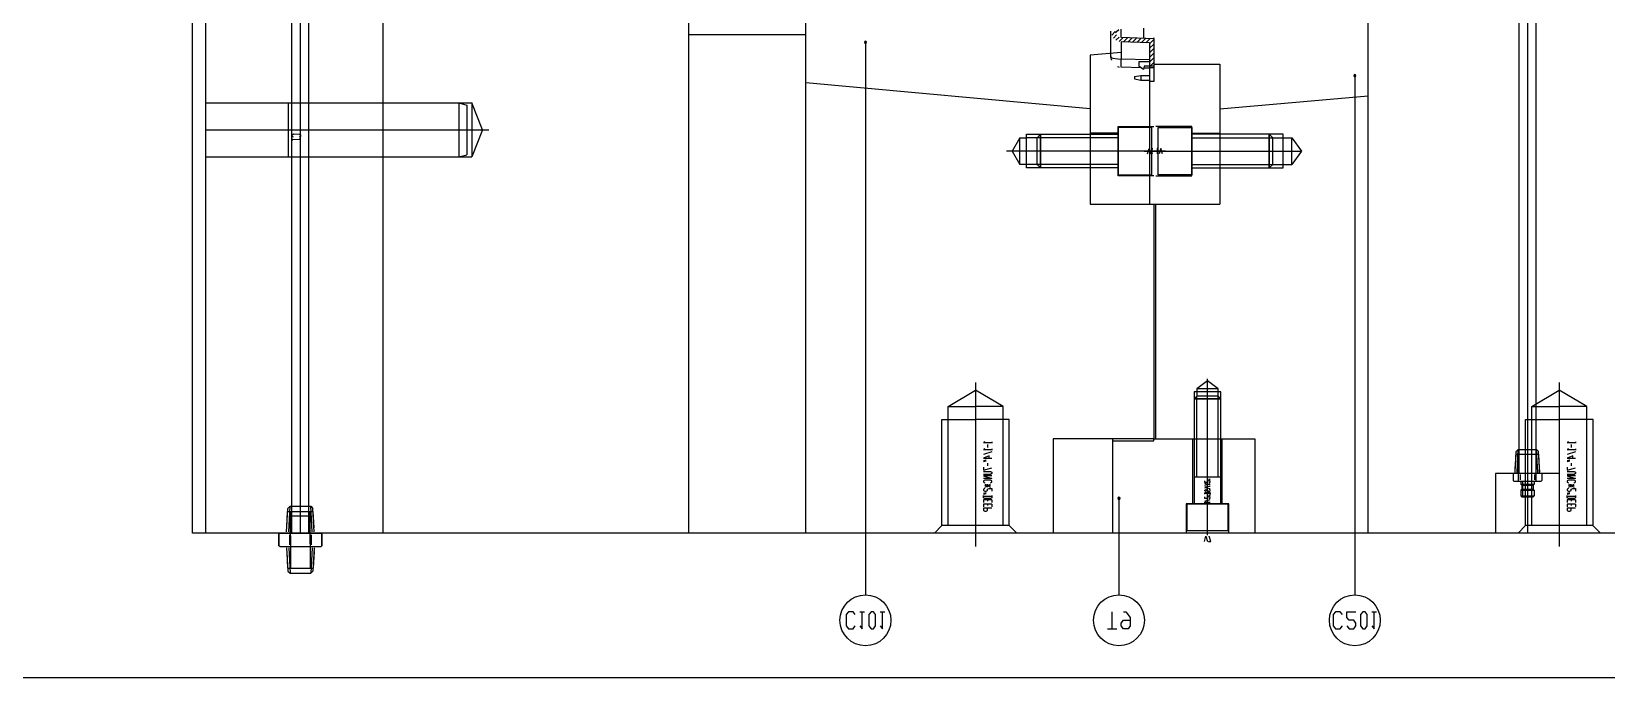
# Model space of a CAD drawing. Header units: millimetres. Extents: x -1 to 1014, y -756 to 757.
# Drawn here: x 357.1 to 556.4, y 11.3 to 93.1 of the extents above; entities that cross this region are included whole.
import ezdxf

# ---------------------------------------------------------------- set-up
doc = ezdxf.new("R2010")
doc.units = ezdxf.units.MM

# ---------------------------------------------------------------- blocks, each defined once
blk = doc.blocks.new('blockName2')
for points in [[(10.0392, 11.2879), (1013.96, 11.2879), (1013.96, 756.712), (10.0392, 756.712), (10.0392, 11.2879)], [(526.255, 29.578), (526.264, 385.682)], [(546.397, 279.881), (546.397, 29.578)], [(547.472, 280.955), (547.472, 37.0978)], [(545.323, 278.806), (545.323, 37.0978)], [(377.481, 29.578), (377.481, 203.965)], [(379.186, 29.578), (379.186, 203.965)], [(401.611, 29.578), (401.611, 137.004)], [(440.285, 29.578), (440.285, 134.05)], [(455.088, 29.578), (455.088, 134.856)], [(390.063, 29.578), (390.063, 133.11)], [(391.137, 29.578), (391.137, 133.11)], [(392.211, 29.578), (392.211, 133.11)], [(440.285, 92.6908), (455.088, 92.6908)], [(493.678, 89.9008), (493.678, 93.1157)], [(494.236, 93.0507), (493.791, 92.6055)], [(494.401, 92.628), (494.013, 92.2409)], [(494.262, 92.8792), (494.341, 93.0308)], [(494.725, 92.3649), (494.329, 91.9693)], [(494.341, 93.0308), (494.69, 93.3077)], [(495.238, 92.2907), (494.748, 91.8005)], [(494.984, 92.2986), (494.984, 93.3759)], [(498.585, 91.6283), (494.993, 91.7537)], [(494.993, 91.7537), (494.993, 89.578)], [(494.993, 91.7537), (494.993, 90.4109)], [(499.13, 92.1548), (495.012, 92.2986)], [(495.806, 92.2708), (495.279, 91.7437)], [(496.374, 92.251), (495.847, 91.7239)], [(496.941, 92.2312), (496.414, 91.7041)], [(497.509, 92.2114), (496.982, 91.6843)], [(498.077, 92.1916), (497.55, 91.6644)], [(497.862, 92.1991), (497.862, 93.5063)], [(498.644, 92.1717), (498.117, 91.6446)], [(499.13, 92.0697), (498.585, 91.5245)], [(499.13, 92.2824), (499.089, 92.1562)], [(499.13, 92.1548), (499.13, 86.7339)], [(462.638, 91.567), (462.638, 91.4327)], [(462.638, 91.4327), (462.638, 21.7526)], [(494.993, 90.4109), (491.073, 90.0679)], [(491.073, 90.0679), (491.073, 71.2056)], [(493.678, 89.9008), (493.743, 89.787)], [(493.68, 89.82), (493.678, 89.9008)], [(493.678, 89.8966), (493.68, 89.8174)], [(493.678, 89.8916), (493.682, 89.7867)], [(493.682, 89.7867), (493.696, 89.6712)], [(493.743, 89.787), (493.928, 89.6945)], [(493.928, 89.6945), (494.584, 89.592)], [(498.585, 91.6283), (498.585, 86.7339)], [(499.13, 91.4822), (498.585, 90.937)], [(499.13, 90.8947), (498.585, 90.3495)], [(499.13, 90.3071), (498.585, 89.762)], [(499.13, 89.7196), (498.585, 89.1744)], [(493.696, 89.6712), (493.734, 89.5119)], [(493.734, 89.5119), (493.747, 89.4711)], [(493.747, 89.4711), (493.757, 89.4435)], [(494.527, 88.6386), (494.649, 88.5913)], [(494.584, 89.592), (494.993, 89.578)], [(494.651, 88.5936), (494.643, 88.6022)], [(494.661, 88.5891), (494.651, 88.5911)], [(494.652, 88.5926), (494.743, 88.5702)], [(494.983, 89.1771), (494.993, 89.578)], [(494.993, 88.5387), (494.983, 89.1771)], [(498.585, 89.4928), (494.993, 89.578)], [(497.55, 88.4494), (494.993, 88.5387)], [(498.585, 89.2112), (497.222, 89.2112)], [(497.222, 89.2112), (497.222, 88.666)], [(497.832, 88.2633), (497.222, 88.666)], [(497.903, 88.666), (497.832, 88.2633)], [(498.585, 88.4133), (497.895, 88.4373)], [(499.13, 88.666), (497.903, 88.666)], [(498.585, 88.5297), (499.13, 88.5297)], [(499.13, 89.1321), (498.664, 88.666)], [(499.13, 88.9397), (507.455, 88.9397)], [(507.455, 88.9397), (507.455, 71.2056)], [(491.064, 83.291), (455.088, 86.5699)], [(496.677, 87.3578), (497.49, 87.5012)], [(496.677, 87.3578), (496.677, 87.064)], [(496.677, 87.064), (497.49, 86.9206)], [(497.49, 87.5012), (498.585, 87.5108)], [(497.49, 87.5012), (497.49, 86.9206)], [(497.49, 86.9206), (498.585, 86.9111)], [(498.585, 86.7339), (498.585, 71.2056)], [(499.13, 86.7339), (498.585, 86.7339)], [(524.556, 87.3373), (524.556, 87.203)], [(524.556, 87.203), (524.556, 21.7526)], [(379.186, 84.0161), (412.851, 84.0161)], [(389.593, 84.0161), (389.593, 77.1946)], [(411.186, 84.0161), (411.186, 77.1946)], [(411.186, 84.0161), (412.206, 83.7406)], [(412.206, 83.7406), (412.206, 77.4701)], [(412.851, 84.0161), (412.851, 77.1946)], [(414.194, 80.6054), (412.851, 84.0161)], [(507.465, 83.291), (526.257, 84.9352)], [(379.186, 80.6054), (414.999, 80.6054)], [(390.261, 79.689), (390.081, 79.7932), (390.081, 79.9954), (390.261, 80.0934), (390.977, 80.0809), (391.156, 79.9766), (391.156, 79.7744), (390.977, 79.6765)], [(414.194, 80.6054), (412.851, 77.1946)], [(484.792, 75.788), (483.022, 75.7881), (483.022, 80.0516), (484.792, 80.0515), (484.792, 75.788)], [(494.598, 75.788), (484.792, 75.788), (484.366, 76.2143), (484.366, 79.6251), (484.792, 80.0515), (494.598, 80.0515)], [(484.792, 75.788), (484.792, 80.0515)], [(494.598, 80.1857), (491.064, 80.1857)], [(499.13, 74.801), (494.598, 74.801), (494.598, 81.0384), (499.13, 81.0384)], [(494.598, 74.9353), (498.861, 74.9353), (498.861, 80.9041), (494.598, 80.9041), (494.598, 74.9353)], [(499.398, 74.801), (503.93, 74.801), (503.93, 81.0384), (499.398, 81.0384)], [(503.93, 74.9353), (499.667, 74.9353), (499.667, 80.9041), (503.93, 80.9041), (503.93, 74.9353)], [(503.93, 80.1857), (507.465, 80.1857)], [(503.93, 75.788), (513.736, 75.788), (514.163, 76.2143), (514.163, 79.6251), (513.736, 80.0515), (503.93, 80.0515)], [(513.736, 75.788), (515.507, 75.7881), (515.507, 80.0516), (513.736, 80.0515), (513.736, 75.788)], [(513.736, 75.788), (513.736, 80.0515)], [(390.081, 79.4899), (390.081, 79.2877)], [(390.977, 79.4743), (391.156, 79.37), (390.081, 79.3888)], [(500.62, 77.9197), (480.484, 77.9197)], [(482.182, 79.6253), (481.202, 77.9197)], [(481.202, 77.9197), (482.182, 76.2143)], [(482.182, 76.2143), (482.182, 79.6253)], [(482.182, 79.6253), (483.022, 79.6253)], [(484.366, 79.6251), (483.022, 79.6253)], [(494.598, 79.6251), (484.366, 79.6251)], [(497.909, 77.9197), (517.807, 77.9197)], [(498.324, 77.584), (498.525, 78.2554), (498.727, 77.584)], [(498.861, 77.6959), (498.928, 77.584), (498.928, 78.2554)], [(498.861, 78.2554), (498.995, 78.2554)], [(499.667, 78.2554), (499.533, 78.2554)], [(499.667, 77.6959), (499.6, 77.584), (499.6, 78.2554)], [(500.205, 77.584), (500.003, 78.2554), (499.802, 77.584)], [(503.93, 79.6251), (514.163, 79.6251)], [(514.163, 79.6251), (515.506, 79.6253)], [(515.506, 79.6253), (516.575, 79.6253)], [(516.575, 76.2143), (516.575, 79.6253)], [(516.575, 79.6253), (517.807, 77.9197)], [(517.807, 77.9197), (516.575, 76.2143)], [(379.186, 77.1946), (412.851, 77.1946)], [(411.186, 77.1946), (412.206, 77.4701)], [(483.022, 76.2143), (482.182, 76.2143)], [(484.366, 76.2143), (483.022, 76.2143)], [(494.598, 76.2143), (484.366, 76.2143)], [(503.93, 76.2143), (514.163, 76.2143)], [(514.163, 76.2143), (515.507, 76.2143)], [(515.507, 76.2143), (516.575, 76.2143)], [(491.073, 71.2056), (507.455, 71.2056)], [(499.13, 71.2056), (499.13, 41.5157)], [(499.398, 41.5157), (499.398, 71.2056)], [(476.573, 48.6335), (476.573, 27.877)], [(507.281, 46.9005), (507.281, 47.8404), (505.917, 48.8251), (504.552, 47.8404), (504.552, 46.9005)], [(507.281, 47.8404), (504.552, 47.8404)], [(505.917, 29.578), (505.917, 49.0937)], [(505.917, 35.943), (505.917, 49.0937)], [(550.426, 48.6335), (550.426, 27.877)], [(473.088, 43.0339), (473.088, 45.6088), (476.573, 47.6818)], [(480.058, 43.0339), (480.058, 45.6088), (476.573, 47.6818)], [(507.622, 46.5594), (507.622, 47.4376), (504.211, 47.4376), (504.211, 46.5594), (507.622, 46.5594)], [(507.622, 33.2573), (507.622, 46.5594), (507.281, 46.9005), (504.552, 46.9005), (504.211, 46.5594), (504.211, 33.2573)], [(507.622, 46.5594), (504.211, 46.5594)], [(504.552, 36.6681), (504.552, 46.9005)], [(507.281, 36.6681), (507.281, 46.9005)], [(546.941, 43.0339), (546.941, 45.6088), (550.426, 47.6818)], [(553.91, 43.0339), (553.91, 45.6088), (550.426, 47.6818)], [(472.308, 30.5166), (472.308, 43.9463), (476.573, 43.9463)], [(473.088, 45.6088), (476.573, 45.6088)], [(480.058, 45.6088), (476.573, 45.6088)], [(480.838, 30.5166), (480.838, 43.9463), (476.573, 43.9463)], [(546.161, 30.5166), (546.161, 43.9463), (550.426, 43.9463)], [(546.941, 45.6088), (550.426, 45.6088)], [(553.91, 45.6088), (550.426, 45.6088)], [(554.691, 30.5166), (554.691, 43.9463), (550.426, 43.9463)], [(473.088, 30.518), (473.088, 43.0339)], [(480.058, 30.518), (480.058, 43.0339)], [(546.941, 30.518), (546.941, 43.0339)], [(553.91, 30.518), (553.91, 43.0339)], [(477.734, 41.1252), (477.555, 41.0357), (478.629, 41.0357)], [(477.734, 40.23), (477.555, 40.1405), (478.629, 40.1405)], [(478.629, 39.8719), (477.555, 39.5138)], [(478.092, 40.7671), (478.092, 40.409)], [(478.629, 41.1252), (478.629, 40.9462)], [(478.629, 40.23), (478.629, 40.0509)], [(486.373, 41.5157), (486.373, 29.578)], [(499.13, 41.5157), (486.373, 41.5157)], [(493.877, 41.5157), (493.877, 29.578)], [(493.877, 41.2472), (499.13, 41.2472)], [(499.13, 41.5157), (511.887, 41.5157)], [(499.13, 41.2472), (499.13, 41.5157)], [(504.077, 33.2573), (504.077, 41.5157)], [(507.756, 33.2573), (507.756, 41.5157)], [(511.887, 41.5157), (511.887, 29.578)], [(544.846, 37.2676), (544.983, 39.8939)], [(544.983, 39.8939), (545.234, 40.1323)], [(545.084, 37.2551), (545.235, 40.1323)], [(545.234, 40.1323), (547.56, 40.1323)], [(547.711, 37.2551), (547.56, 40.1323)], [(547.56, 40.1323), (547.811, 39.8939)], [(547.949, 37.2676), (547.811, 39.8939)], [(551.587, 41.1252), (551.408, 41.0357), (552.482, 41.0357)], [(551.587, 40.23), (551.408, 40.1405), (552.482, 40.1405)], [(552.482, 39.8719), (551.408, 39.5138)], [(551.945, 40.7671), (551.945, 40.409)], [(552.482, 41.1252), (552.482, 40.9462)], [(552.482, 40.23), (552.482, 40.0509)], [(478.271, 38.9767), (478.271, 39.3348), (477.555, 39.0662), (478.629, 39.0662)], [(477.913, 38.7976), (477.555, 38.7081)], [(477.555, 38.6186), (477.913, 38.7081)], [(477.555, 37.9024), (477.555, 37.5443), (478.629, 37.8129)], [(478.092, 38.4395), (478.092, 38.0815)], [(544.862, 37.6951), (544.959, 39.5414)], [(544.959, 39.5414), (547.835, 39.5414)], [(545.276, 36.1635), (545.276, 39.5414)], [(547.518, 36.1635), (547.518, 39.5414)], [(547.932, 37.6951), (547.835, 39.5414)], [(552.124, 38.9767), (552.124, 39.3348), (551.408, 39.0662), (552.482, 39.0662)], [(551.766, 38.7976), (551.408, 38.7081)], [(551.408, 38.6186), (551.766, 38.7081)], [(551.408, 37.9024), (551.408, 37.5443), (552.482, 37.8129)], [(551.945, 38.4395), (551.945, 38.0815)], [(477.555, 37.3653), (478.45, 37.3653), (478.629, 37.2758), (478.629, 37.0967), (478.45, 37.0072), (477.555, 37.0072)], [(478.629, 36.8282), (477.555, 36.8282), (478.629, 36.4701), (477.555, 36.4701)], [(478.45, 35.9329), (478.629, 36.0225), (478.629, 36.2015), (478.45, 36.291), (477.734, 36.291), (477.555, 36.2015), (477.555, 36.0225), (477.734, 35.9329)], [(507.622, 36.6681), (504.211, 36.6681)], [(506.14, 35.9654), (506.252, 36.0213), (506.252, 36.1332), (506.14, 36.1892), (506.028, 36.1892), (505.917, 36.1332), (505.917, 36.0213), (505.805, 35.9654), (505.581, 35.9654), (505.581, 36.1892)], [(506.252, 36.413), (506.028, 36.357)], [(506.028, 36.3011), (506.252, 36.357)], [(542.369, 37.0978), (542.369, 29.578)], [(550.426, 37.0978), (542.369, 37.0978)], [(544.592, 37.0544), (544.592, 36.2346)], [(544.663, 36.1635), (544.592, 36.2346)], [(544.663, 36.1635), (548.131, 36.1635)], [(544.862, 37.1218), (544.862, 37.6951)], [(545.495, 36.9834), (545.495, 36.3056)], [(545.556, 36.1635), (545.556, 35.7766)], [(545.829, 34.141), (545.829, 36.1635)], [(546.966, 34.141), (546.966, 36.1635)], [(547.239, 36.1635), (547.239, 35.7766)], [(547.3, 36.9834), (547.3, 36.3056)], [(547.932, 37.1218), (547.932, 37.6951)], [(548.131, 36.1635), (548.202, 36.2346)], [(548.202, 37.0544), (548.202, 36.2346)], [(550.426, 37.0978), (550.426, 29.578)], [(551.408, 37.3653), (552.303, 37.3653), (552.482, 37.2758), (552.482, 37.0967), (552.303, 37.0072), (551.408, 37.0072)], [(552.482, 36.8282), (551.408, 36.8282), (552.482, 36.4701), (551.408, 36.4701)], [(552.303, 35.9329), (552.482, 36.0225), (552.482, 36.2015), (552.303, 36.291), (551.587, 36.291), (551.408, 36.2015), (551.408, 36.0225), (551.587, 35.9329)], [(477.734, 35.2168), (477.555, 35.1272), (477.555, 34.9482), (477.734, 34.8587), (477.913, 34.8587), (478.092, 34.9482), (478.092, 35.1272), (478.271, 35.2168), (478.629, 35.2168), (478.629, 34.8587)], [(477.913, 34.6796), (477.555, 34.5901)], [(477.555, 34.5006), (477.913, 34.5901)], [(478.629, 34.3215), (478.629, 34.053), (478.45, 33.9635), (477.734, 33.9635), (477.555, 34.053), (477.555, 34.3215)], [(477.555, 34.232), (478.629, 34.232)], [(477.734, 35.3958), (478.45, 35.7539)], [(477.734, 35.7539), (478.45, 35.3958)], [(478.45, 35.5748), (477.734, 35.5748)], [(478.092, 35.3958), (478.092, 35.7539)], [(505.581, 35.6297), (506.252, 35.8535)], [(506.252, 35.6297), (505.581, 35.8535)], [(506.252, 35.1821), (505.581, 35.294), (505.917, 35.3499), (505.581, 35.4059), (506.252, 35.5178)], [(505.693, 34.8464), (505.581, 34.9023), (505.581, 35.0142), (505.693, 35.0702), (506.14, 34.8464), (506.252, 34.9023), (506.252, 35.0142), (506.14, 35.0702)], [(505.581, 34.5106), (505.581, 34.6785), (505.693, 34.7345), (505.805, 34.7345), (505.917, 34.6785), (505.917, 34.5666)], [(506.252, 34.5666), (505.581, 34.5666)], [(506.14, 33.9511), (506.252, 34.0071), (506.252, 34.119), (506.14, 34.1749), (506.028, 34.1749), (505.917, 34.119), (505.917, 34.0071), (505.805, 33.9511), (505.581, 33.9511), (505.581, 34.1749)], [(505.917, 34.6785), (506.028, 34.7345), (506.14, 34.7345), (506.252, 34.6785), (506.252, 34.5106)], [(506.252, 34.3987), (506.028, 34.3428)], [(506.028, 34.2868), (506.252, 34.3428)], [(545.556, 35.7766), (545.693, 35.6401)], [(545.556, 35.7766), (547.239, 35.7766)], [(545.556, 34.9872), (545.693, 35.1238)], [(545.556, 34.9872), (545.556, 34.2776)], [(545.556, 34.9872), (547.239, 34.9872)], [(545.556, 34.2776), (545.693, 34.141)], [(545.556, 34.2776), (547.239, 34.2776)], [(545.688, 35.6401), (545.688, 35.1238)], [(545.693, 35.6401), (547.102, 35.6401)], [(545.693, 35.1238), (547.102, 35.1238)], [(545.693, 34.141), (547.102, 34.141)], [(547.239, 35.7766), (547.102, 35.6401)], [(547.239, 34.9872), (547.102, 35.1238)], [(547.239, 34.2776), (547.102, 34.141)], [(547.107, 35.6401), (547.107, 35.1238)], [(547.239, 34.9872), (547.239, 34.2776)], [(551.587, 35.2168), (551.408, 35.1272), (551.408, 34.9482), (551.587, 34.8587), (551.766, 34.8587), (551.945, 34.9482), (551.945, 35.1272), (552.124, 35.2168), (552.482, 35.2168), (552.482, 34.8587)], [(551.766, 34.6796), (551.408, 34.5901)], [(551.408, 34.5006), (551.766, 34.5901)], [(552.482, 34.3215), (552.482, 34.053), (552.303, 33.9635), (551.587, 33.9635), (551.408, 34.053), (551.408, 34.3215)], [(551.408, 34.232), (552.482, 34.232)], [(551.587, 35.3958), (552.303, 35.7539)], [(551.587, 35.7539), (552.303, 35.3958)], [(552.303, 35.5748), (551.587, 35.5748)], [(551.945, 35.3958), (551.945, 35.7539)], [(389.391, 29.7379), (389.546, 32.6925)], [(389.41, 30.2188), (389.519, 32.296)], [(389.519, 32.296), (392.755, 32.296)], [(389.546, 32.6925), (389.829, 32.9607)], [(389.66, 29.7238), (389.829, 32.9607)], [(389.829, 32.9607), (392.445, 32.9607)], [(389.876, 28.2229), (389.876, 32.296)], [(392.398, 28.2229), (392.398, 32.296)], [(392.615, 29.7238), (392.445, 32.9607)], [(392.445, 32.9607), (392.728, 32.6925)], [(392.883, 29.7379), (392.728, 32.6925)], [(392.864, 30.2188), (392.755, 32.296)], [(478.629, 33.7844), (477.555, 33.7844), (477.555, 33.4263)], [(478.629, 33.2473), (477.555, 33.2473), (477.555, 32.8892)], [(478.629, 32.7102), (477.555, 32.7102), (477.555, 32.4416), (477.734, 32.3521), (477.913, 32.3521), (478.092, 32.4416), (478.092, 32.7102)], [(478.092, 33.7844), (478.092, 33.6054)], [(478.092, 33.2473), (478.092, 33.0682)], [(478.629, 33.7844), (478.629, 33.4263)], [(478.629, 33.2473), (478.629, 32.8892)], [(494.712, 33.8429), (494.712, 33.7086)], [(494.712, 33.7086), (494.712, 21.7526)], [(508.609, 29.578), (508.609, 33.2573), (503.224, 33.2573), (503.224, 29.578)], [(508.475, 33.2573), (508.475, 29.8466), (503.358, 29.8466), (503.358, 33.2573), (508.475, 33.2573)], [(505.581, 33.6154), (506.252, 33.8392)], [(505.581, 33.3916), (505.581, 33.5035)], [(506.14, 33.3916), (506.252, 33.4476), (505.581, 33.4476)], [(505.917, 29.3094), (505.917, 33.2573)], [(552.482, 33.7844), (551.408, 33.7844), (551.408, 33.4263)], [(552.482, 33.2473), (551.408, 33.2473), (551.408, 32.8892)], [(552.482, 32.7102), (551.408, 32.7102), (551.408, 32.4416), (551.587, 32.3521), (551.766, 32.3521), (551.945, 32.4416), (551.945, 32.7102)], [(551.945, 33.7844), (551.945, 33.6054)], [(551.945, 33.2473), (551.945, 33.0682)], [(552.482, 33.7844), (552.482, 33.4263)], [(552.482, 33.2473), (552.482, 32.8892)], [(392.211, 31.7265), (390.063, 31.7265)], [(472.31, 30.518), (471.37, 29.578)], [(480.837, 30.518), (472.31, 30.518)], [(480.837, 30.518), (481.777, 29.578)], [(546.162, 30.518), (545.222, 29.578)], [(554.689, 30.518), (546.162, 30.518)], [(554.689, 30.518), (555.629, 29.578)], [(430.917, 29.578), (377.481, 29.578)], [(388.536, 29.578), (388.43, 29.4714)], [(388.43, 29.4714), (388.43, 27.9687)], [(388.43, 27.9687), (388.43, 29.4714)], [(388.536, 27.8621), (388.43, 27.9687)], [(388.536, 29.578), (393.738, 29.578)], [(389.783, 29.3648), (389.783, 28.0753)], [(389.876, 29.2173), (389.876, 25.1442)], [(392.398, 29.2173), (392.398, 25.1442)], [(392.491, 29.3648), (392.491, 28.0753)], [(393.738, 29.578), (393.845, 29.4714)], [(393.738, 27.8621), (393.845, 27.9687)], [(393.845, 29.4714), (393.845, 27.9687)], [(393.845, 27.9687), (393.845, 29.4714)], [(499.13, 29.578), (430.917, 29.578)], [(569.225, 29.578), (493.877, 29.578)], [(505.514, 28.5033), (505.715, 29.1747), (505.917, 28.5033)], [(506.051, 28.5033), (506.319, 28.5033), (506.118, 29.1747)], [(388.536, 27.8621), (393.738, 27.8621)], [(389.391, 27.7022), (389.546, 24.7477)], [(389.41, 27.2213), (389.519, 25.1442)], [(389.66, 27.7163), (389.829, 24.4795)], [(392.615, 27.7163), (392.445, 24.4795)], [(392.883, 27.7022), (392.728, 24.7477)], [(392.864, 27.2213), (392.755, 25.1442)], [(389.519, 25.1442), (392.755, 25.1442)], [(389.546, 24.7477), (389.829, 24.4795)], [(389.829, 24.4795), (392.445, 24.4795)], [(392.445, 24.4795), (392.728, 24.7477)], [(461.349, 19.246), (461.063, 19.6041), (460.49, 19.6041), (460.203, 19.246), (460.203, 17.8137), (460.49, 17.4556), (461.063, 17.4556), (461.349, 17.8137)], [(461.922, 17.8137), (462.209, 17.4556), (462.209, 19.6041)], [(461.922, 19.6041), (462.495, 19.6041)], [(463.355, 19.6041), (463.068, 19.246), (463.068, 17.8137), (463.355, 17.4556), (463.641, 17.4556), (463.928, 17.8137), (463.928, 19.246), (463.641, 19.6041), (463.355, 19.6041)], [(464.5, 17.8137), (464.787, 17.4556), (464.787, 19.6041)], [(464.5, 19.6041), (465.073, 19.6041)], [(493.853, 17.4556), (493.853, 19.6041)], [(495.285, 19.6041), (495.571, 19.6041), (496.144, 18.888), (496.144, 17.8137), (495.858, 17.4556), (495.285, 17.4556), (494.998, 17.8137), (494.998, 18.1718), (495.285, 18.5299), (496.144, 18.5299)], [(522.98, 19.246), (522.694, 19.6041), (522.121, 19.6041), (521.834, 19.246), (521.834, 17.8137), (522.121, 17.4556), (522.694, 17.4556), (522.98, 17.8137)], [(523.553, 17.8137), (523.839, 17.4556), (524.412, 17.4556), (524.699, 17.8137), (524.699, 18.1718), (524.412, 18.5299), (523.839, 18.5299), (523.553, 18.888), (523.553, 19.6041), (524.699, 19.6041)], [(525.558, 19.6041), (525.272, 19.246), (525.272, 17.8137), (525.558, 17.4556), (525.845, 17.4556), (526.131, 17.8137), (526.131, 19.246), (525.845, 19.6041), (525.558, 19.6041)], [(526.704, 17.8137), (526.991, 17.4556), (526.991, 19.6041)], [(526.704, 19.6041), (527.277, 19.6041)], [(493.28, 17.4556), (494.425, 17.4556)]]:
    blk.add_lwpolyline(points)
for points in [[(462.543, 91.7962), (462.504, 91.7012), (462.638, 91.7012), (462.638, 91.7012)], [(462.504, 91.7012), (462.543, 91.6063), (462.638, 91.7012), (462.638, 91.7012)], [(462.638, 91.8355), (462.543, 91.7962), (462.638, 91.7012), (462.638, 91.7012)], [(462.543, 91.6063), (462.638, 91.567), (462.638, 91.7012), (462.638, 91.7012)], [(462.733, 91.7962), (462.638, 91.8355), (462.638, 91.7012), (462.638, 91.7012)], [(462.773, 91.7012), (462.733, 91.7962), (462.638, 91.7012), (462.638, 91.7012)], [(462.638, 91.567), (462.733, 91.6063), (462.638, 91.7012), (462.638, 91.7012)], [(462.733, 91.6063), (462.773, 91.7012), (462.638, 91.7012), (462.638, 91.7012)], [(524.461, 87.5665), (524.421, 87.4715), (524.556, 87.4715), (524.556, 87.4715)], [(524.421, 87.4715), (524.461, 87.3766), (524.556, 87.4715), (524.556, 87.4715)], [(524.556, 87.6058), (524.461, 87.5665), (524.556, 87.4715), (524.556, 87.4715)], [(524.461, 87.3766), (524.556, 87.3373), (524.556, 87.4715), (524.556, 87.4715)], [(524.651, 87.5665), (524.556, 87.6058), (524.556, 87.4715), (524.556, 87.4715)], [(524.69, 87.4715), (524.651, 87.5665), (524.556, 87.4715), (524.556, 87.4715)], [(524.556, 87.3373), (524.651, 87.3766), (524.556, 87.4715), (524.556, 87.4715)], [(524.651, 87.3766), (524.69, 87.4715), (524.556, 87.4715), (524.556, 87.4715)], [(494.617, 34.0721), (494.578, 33.9772), (494.712, 33.9772), (494.712, 33.9772)], [(494.578, 33.9772), (494.617, 33.8822), (494.712, 33.9772), (494.712, 33.9772)], [(494.712, 34.1114), (494.617, 34.0721), (494.712, 33.9772), (494.712, 33.9772)], [(494.617, 33.8822), (494.712, 33.8429), (494.712, 33.9772), (494.712, 33.9772)], [(494.807, 34.0721), (494.712, 34.1114), (494.712, 33.9772), (494.712, 33.9772)], [(494.846, 33.9772), (494.807, 34.0721), (494.712, 33.9772), (494.712, 33.9772)], [(494.712, 33.8429), (494.807, 33.8822), (494.712, 33.9772), (494.712, 33.9772)], [(494.807, 33.8822), (494.846, 33.9772), (494.712, 33.9772), (494.712, 33.9772)]]:
    blk.add_lwpolyline(points, close=True)
for centre in [(462.638, 18.5298), (494.712, 18.5298), (524.556, 18.5298)]:
    blk.add_circle(centre, 3.2228)

msp = doc.modelspace()

# ---------------------------------------------------------------- block references
msp.add_blockref('blockName2', (0, 0))

doc.saveas('drawing.dxf')
